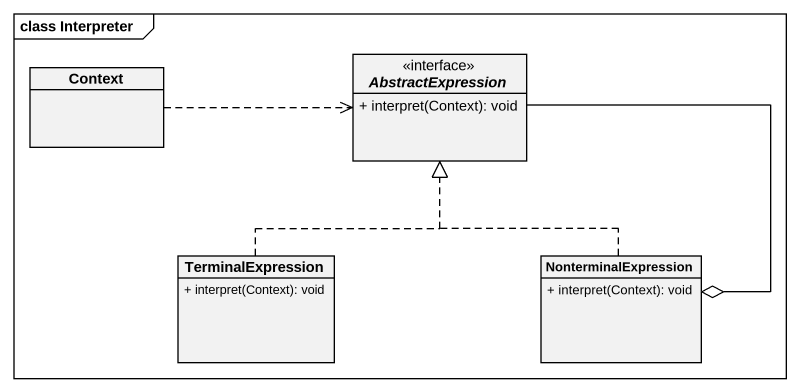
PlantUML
@startuml
mainframe class Interpreter
hide circle
hide empty members
skinparam classAttributeIconSize 0
interface AbstractExpression {
  + interpret(Context): void
}
class Context
class TerminalExpression {
  + interpret(Context): void
}
class NonterminalExpression {
  + interpret(Context): void
}
AbstractExpression --o NonterminalExpression
Context .right.> AbstractExpression
TerminalExpression .up.|> AbstractExpression
NonterminalExpression .up.|> AbstractExpression
@enduml
